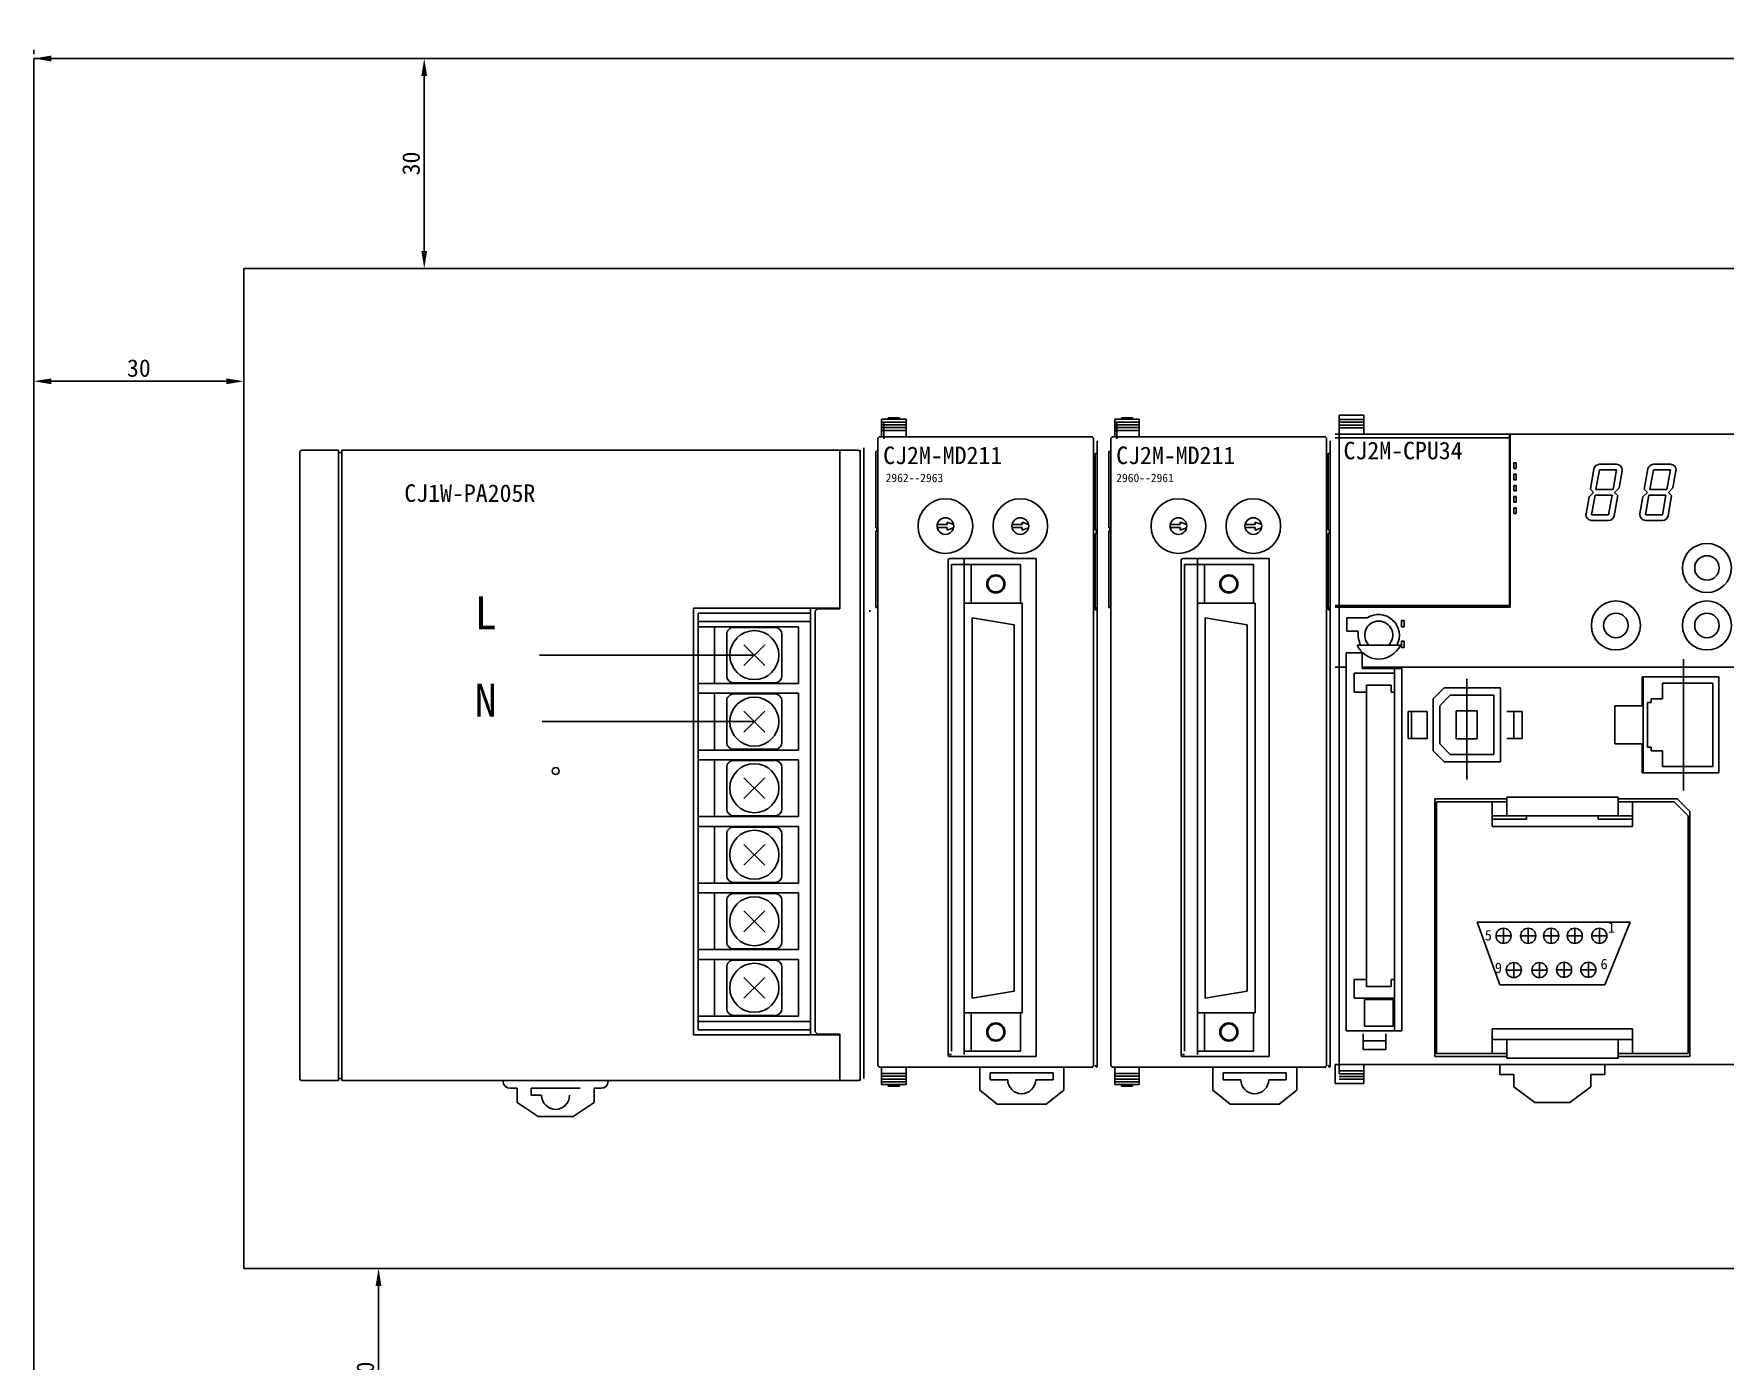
# Model space of a CAD drawing. Header units: millimetres. Extents: x 175 to 4940, y -2082 to 1907.
# Drawn here: x 656 to 897.5, y 1138.8 to 1328.4 of the extents above; entities that cross this region are included whole.
import ezdxf

# ---------------------------------------------------------------- set-up
doc = ezdxf.new("R2010")
doc.units = ezdxf.units.MM
doc.linetypes.add('CENTER', pattern=[50.8, 31.75, -6.35, 6.35, -6.35])
for name, color, linetype in [('Z_OM_CENTER', 2, 'CENTER'), ('Z_OM_GAIKEI', 7, 'Continuous'), ('Z_OM_OUTLINE', 7, 'Continuous')]:
    doc.layers.add(name, color=color, linetype=linetype)
doc.styles.get("Standard").update_dxf_attribs({"font": ''})
doc.styles.get('Standard').set_extended_font_data('SimSun')
doc.dimstyles.new('ISO-25', dxfattribs={"dimtxt": 2.5, "dimasz": 2.5, "dimexe": 1.25, "dimexo": 0.625, "dimtad": 1, "dimtxsty": 'Standard', "dimcen": 2.5, "dimadec": 0, "dimazin": 0, "dimtfac": 1, "dimtmove": 0, "dimatfit": 3, "dimfxl": 1, "dimarcsym": 0})

# ---------------------------------------------------------------- blocks, each defined once
blk = doc.blocks.new('*D65')
at = {"color": 0, "lineweight": -2, "transparency": 16777216}
for p, q in [((656.01, 1325.46), (656.01, 1326.09)), ((1506.01, 1325.46), (1506.01, 1326.09)), ((658.51, 1324.84), (1503.51, 1324.84))]:
    blk.add_line(p, q, dxfattribs=at)
at = {"color": 0, "transparency": 16777216}
for points in [[(658.51, 1325.25), (658.51, 1324.42), (656.01, 1324.84)], [(1503.51, 1325.25), (1503.51, 1324.42), (1506.01, 1324.84)]]:
    blk.add_solid(points, dxfattribs=at)
at = {"layer": 'Defpoints', "color": 0, "transparency": 16777216}
for p in [(656.01, 1324.84), (1506.01, 1324.84), (1506.01, 1324.84)]:
    blk.add_point(p, dxfattribs=at)
at = {"color": 0, "transparency": 16777216, "insert": (1081.01, 1326.71), "char_height": 2.5, "attachment_point": 5}
blk.add_mtext('850', dxfattribs=at)
blk = doc.blocks.new('*D68')
at = {"color": 0, "lineweight": -2, "transparency": 16777216}
for p, q in [((656.01, 1324.21), (656.01, 1277.5)), ((686.01, 1294.21), (686.01, 1277.5)), ((658.51, 1278.75), (683.51, 1278.75))]:
    blk.add_line(p, q, dxfattribs=at)
at = {"color": 0, "transparency": 16777216}
for points in [[(658.51, 1279.16), (658.51, 1278.33), (656.01, 1278.75)], [(683.51, 1279.16), (683.51, 1278.33), (686.01, 1278.75)]]:
    blk.add_solid(points, dxfattribs=at)
at = {"layer": 'Defpoints', "color": 0, "transparency": 16777216}
for p in [(656.01, 1324.84), (686.01, 1294.84), (686.01, 1278.75)]:
    blk.add_point(p, dxfattribs=at)
at = {"color": 0, "transparency": 16777216, "insert": (671.01, 1280.62), "char_height": 2.5, "attachment_point": 5}
blk.add_mtext('30', dxfattribs=at)
blk = doc.blocks.new('*D69')
at = {"color": 0, "lineweight": -2, "transparency": 16777216}
for p, q in [((656.64, 1324.84), (713.01, 1324.84)), ((711.76, 1322.34), (711.76, 1297.34)), ((686.64, 1294.84), (713.01, 1294.84))]:
    blk.add_line(p, q, dxfattribs=at)
at = {"color": 0, "transparency": 16777216}
for points in [[(711.35, 1322.34), (712.18, 1322.34), (711.76, 1324.84)], [(711.35, 1297.34), (712.18, 1297.34), (711.76, 1294.84)]]:
    blk.add_solid(points, dxfattribs=at)
at = {"layer": 'Defpoints', "color": 0, "transparency": 16777216}
for p in [(656.01, 1324.84), (686.01, 1294.84), (711.76, 1294.84)]:
    blk.add_point(p, dxfattribs=at)
at = {"color": 0, "transparency": 16777216, "insert": (709.89, 1309.84), "char_height": 2.5, "attachment_point": 5, "rotation": 90}
blk.add_mtext('30', dxfattribs=at)
blk = doc.blocks.new('*D70')
at = {"color": 0, "lineweight": -2, "transparency": 16777216}
for p, q in [((686.64, 1152.09), (706.49, 1152.09)), ((705.24, 1149.59), (705.24, 1124.59)), ((686.64, 1122.09), (706.49, 1122.09))]:
    blk.add_line(p, q, dxfattribs=at)
at = {"color": 0, "transparency": 16777216}
for points in [[(704.82, 1149.59), (705.65, 1149.59), (705.24, 1152.09)], [(704.82, 1124.59), (705.65, 1124.59), (705.24, 1122.09)]]:
    blk.add_solid(points, dxfattribs=at)
at = {"layer": 'Defpoints', "color": 0, "transparency": 16777216}
for p in [(686.01, 1152.09), (686.01, 1122.09), (705.24, 1122.09)]:
    blk.add_point(p, dxfattribs=at)
at = {"color": 0, "transparency": 16777216, "insert": (703.36, 1137.09), "char_height": 2.5, "attachment_point": 5, "rotation": 90}
blk.add_mtext('30', dxfattribs=at)

msp = doc.modelspace()

# ---------------------------------------------------------------- linework, layer by layer
for p, q in [((656.012, 1324.837), (1506.012, 1324.837)), ((656.012, 1324.837), (656.012, 949.337)), ((686.012, 1294.837), (1476.012, 1294.837)), ((686.012, 1294.837), (686.012, 1152.087)), ((862.108, 1201.53), (865.367, 1192.561)), ((862.108, 1201.53), (883.954, 1201.517)), ((865.891, 1200.65), (865.889, 1198.498)), ((869.407, 1200.648), (869.405, 1198.496)), ((872.685, 1200.646), (872.684, 1198.494)), ((876.059, 1200.643), (876.058, 1198.492)), ((879.575, 1200.641), (879.574, 1198.49)), ((880.33, 1192.552), (883.954, 1201.517)), ((866.966, 1199.573), (864.814, 1199.575)), ((870.482, 1199.571), (868.33, 1199.572)), ((873.76, 1199.569), (871.609, 1199.57)), ((877.134, 1199.567), (874.982, 1199.568)), ((880.65, 1199.565), (878.499, 1199.566)), ((867.36, 1195.76), (867.359, 1193.609)), ((871.019, 1195.758), (871.018, 1193.607)), ((874.535, 1195.804), (874.534, 1193.652)), ((878.004, 1195.801), (878.003, 1193.65)), ((868.436, 1194.684), (866.284, 1194.685)), ((872.094, 1194.682), (869.943, 1194.683)), ((875.611, 1194.727), (873.459, 1194.728)), ((879.079, 1194.725), (876.928, 1194.726)), ((865.367, 1192.561), (880.33, 1192.552)), ((1476.012, 1152.087), (686.012, 1152.087))]:
    msp.add_line(p, q)
at = {"color": 0, "lineweight": -2}
for p, q in [((842.435, 1273.89), (842.435, 1269.89)), ((758.901, 1239.649), (728.222, 1239.649)), ((758.901, 1230.149), (728.588, 1230.149))]:
    msp.add_line(p, q, dxfattribs=at)
for centre in [(865.89, 1199.574), (869.406, 1199.572), (872.685, 1199.57), (876.058, 1199.568), (879.574, 1199.566), (867.36, 1194.685), (871.019, 1194.682), (874.535, 1194.728), (878.003, 1194.726)]:
    msp.add_circle(centre, 1.076)
at = {"layer": 'Z_OM_CENTER', "ltscale": 3}
for p, q in [((891.585, 1239.09), (891.585, 1220.334)), ((860.635, 1236.256), (860.635, 1221.893))]:
    msp.add_line(p, q, dxfattribs=at)
at = {"layer": 'Z_OM_GAIKEI'}
for p, q in [((777.083, 1273.325), (780.583, 1273.325)), ((777.083, 1273.325), (777.083, 1272.925)), ((777.083, 1272.925), (780.583, 1272.925)), ((777.083, 1272.925), (777.083, 1272.525)), ((777.383, 1273.025), (777.383, 1272.625)), ((778.033, 1273.525), (778.033, 1273.325)), ((778.033, 1273.525), (779.633, 1273.525)), ((778.633, 1273.525), (778.633, 1273.325)), ((779.033, 1273.525), (779.033, 1273.325)), ((779.633, 1273.525), (779.633, 1273.325)), ((780.583, 1272.925), (780.583, 1273.325)), ((780.583, 1272.525), (780.583, 1272.925)), ((810.359, 1273.325), (813.859, 1273.325)), ((810.359, 1273.325), (810.359, 1272.925)), ((810.359, 1272.925), (813.859, 1272.925)), ((810.359, 1272.925), (810.359, 1272.525)), ((810.659, 1273.025), (810.659, 1272.625)), ((811.309, 1273.525), (811.309, 1273.325)), ((811.309, 1273.525), (812.909, 1273.525)), ((811.909, 1273.525), (811.909, 1273.325)), ((812.309, 1273.525), (812.309, 1273.325)), ((812.909, 1273.525), (812.909, 1273.325)), ((813.859, 1272.925), (813.859, 1273.325)), ((813.859, 1272.525), (813.859, 1272.925)), ((776.534, 1270.525), (776.534, 1181.122)), ((807.233, 1270.825), (776.833, 1270.825)), ((777.083, 1272.525), (780.583, 1272.525)), ((777.083, 1272.525), (777.083, 1272.125)), ((777.083, 1272.125), (780.583, 1272.125)), ((777.083, 1272.125), (777.083, 1271.725)), ((777.083, 1271.725), (780.583, 1271.725)), ((777.083, 1271.725), (777.083, 1270.825)), ((777.383, 1272.625), (777.383, 1272.225)), ((777.383, 1272.225), (777.383, 1271.825)), ((777.383, 1271.825), (777.383, 1271.425)), ((777.383, 1271.425), (777.383, 1270.525)), ((780.583, 1272.125), (780.583, 1272.525)), ((780.583, 1271.725), (780.583, 1272.125)), ((780.583, 1270.825), (780.583, 1271.725)), ((807.344, 1270.525), (807.344, 1181.125)), ((809.81, 1270.525), (809.81, 1181.122)), ((840.509, 1270.825), (810.109, 1270.825)), ((810.359, 1272.525), (813.859, 1272.525)), ((810.359, 1272.525), (810.359, 1272.125)), ((810.359, 1272.125), (813.859, 1272.125)), ((810.359, 1272.125), (810.359, 1271.725)), ((810.359, 1271.725), (813.859, 1271.725)), ((810.359, 1271.725), (810.359, 1270.825)), ((810.659, 1272.625), (810.659, 1272.225)), ((810.659, 1272.225), (810.659, 1271.825)), ((810.659, 1271.825), (810.659, 1271.425)), ((810.659, 1271.425), (810.659, 1270.525)), ((813.859, 1272.125), (813.859, 1272.525)), ((813.859, 1271.725), (813.859, 1272.125)), ((813.859, 1270.825), (813.859, 1271.725)), ((840.62, 1270.525), (840.62, 1181.125)), ((694.001, 1179.191), (694.001, 1268.607)), ((694.298, 1268.899), (699.501, 1268.899)), ((699.501, 1268.899), (699.502, 1268.811)), ((699.501, 1178.899), (699.501, 1268.899)), ((699.501, 1268.599), (699.502, 1268.811)), ((699.502, 1268.811), (699.503, 1268.599)), ((699.503, 1179.199), (699.503, 1268.899)), ((699.503, 1268.599), (699.997, 1268.599)), ((699.997, 1268.599), (700, 1268.811)), ((699.997, 1179.199), (699.997, 1268.599)), ((700, 1268.811), (700.001, 1268.899)), ((700, 1268.811), (700.001, 1268.599)), ((700.001, 1268.899), (773.701, 1268.899)), ((700.001, 1179.199), (700.001, 1268.599)), ((771.101, 1268.599), (771.101, 1268.899)), ((771.101, 1268.599), (771.101, 1268.899)), ((771.101, 1246.349), (771.101, 1268.599)), ((771.101, 1246.249), (771.101, 1268.599)), ((774.001, 1179.199), (774.001, 1268.599)), ((776.234, 1268.725), (776.234, 1257.825)), ((776.534, 1268.725), (776.234, 1268.725)), ((807.575, 1268.425), (807.575, 1257.525)), ((807.875, 1268.425), (807.575, 1268.425)), ((807.875, 1270.225), (807.875, 1180.822)), ((809.51, 1268.725), (809.51, 1257.825)), ((809.81, 1268.725), (809.51, 1268.725)), ((840.851, 1268.425), (840.851, 1257.525)), ((841.151, 1268.425), (840.851, 1268.425)), ((841.151, 1270.225), (841.151, 1180.822)), ((787.352, 1258.314), (786.433, 1258.649)), ((786.433, 1258.649), (786.433, 1258.285)), ((798.052, 1258.314), (797.133, 1258.649)), ((797.133, 1258.649), (797.133, 1258.285)), ((820.628, 1258.314), (819.709, 1258.649)), ((819.709, 1258.649), (819.709, 1258.285)), ((831.328, 1258.314), (830.409, 1258.649)), ((830.409, 1258.649), (830.409, 1258.285)), ((776.234, 1257.825), (776.534, 1257.825)), ((776.234, 1257.325), (776.234, 1246.425)), ((776.234, 1257.325), (776.534, 1257.325)), ((776.41, 1257.825), (776.41, 1257.325)), ((786.433, 1258.285), (785.008, 1258.285)), ((786.433, 1257.866), (785.008, 1257.866)), ((786.433, 1257.502), (786.433, 1257.866)), ((787.352, 1257.836), (786.433, 1257.502)), ((797.133, 1258.285), (795.708, 1258.285)), ((797.133, 1257.866), (795.708, 1257.866)), ((797.133, 1257.502), (797.133, 1257.866)), ((798.052, 1257.836), (797.133, 1257.502)), ((807.575, 1257.525), (807.875, 1257.525)), ((807.575, 1257.025), (807.575, 1246.125)), ((807.575, 1257.025), (807.875, 1257.025)), ((807.751, 1257.525), (807.751, 1257.025)), ((809.51, 1257.825), (809.81, 1257.825)), ((809.51, 1257.325), (809.51, 1246.425)), ((809.51, 1257.325), (809.81, 1257.325)), ((809.686, 1257.825), (809.686, 1257.325)), ((819.709, 1258.285), (818.284, 1258.285)), ((819.709, 1257.866), (818.284, 1257.866)), ((819.709, 1257.502), (819.709, 1257.866)), ((820.628, 1257.836), (819.709, 1257.502)), ((830.409, 1258.285), (828.984, 1258.285)), ((830.409, 1257.866), (828.984, 1257.866)), ((830.409, 1257.502), (830.409, 1257.866)), ((831.328, 1257.836), (830.409, 1257.502)), ((840.851, 1257.525), (841.151, 1257.525)), ((840.851, 1257.025), (840.851, 1246.125)), ((840.851, 1257.025), (841.151, 1257.025)), ((841.027, 1257.525), (841.027, 1257.025)), ((786.56, 1182.625), (786.56, 1253.125)), ((786.86, 1253.425), (799.124, 1253.425)), ((787.06, 1183.084), (787.06, 1252.564)), ((787.06, 1252.564), (791.06, 1252.564)), ((788.888, 1182.625), (788.888, 1253.425)), ((796.887, 1252.564), (788.888, 1252.564)), ((789.887, 1247.064), (789.887, 1252.564)), ((796.887, 1247.064), (796.887, 1252.564)), ((799.124, 1253.425), (799.124, 1182.325)), ((819.836, 1182.625), (819.836, 1253.125)), ((820.136, 1253.425), (832.399, 1253.425)), ((820.336, 1183.084), (820.336, 1252.564)), ((820.336, 1252.564), (824.336, 1252.564)), ((822.164, 1182.625), (822.164, 1253.425)), ((830.163, 1252.564), (822.164, 1252.564)), ((823.163, 1247.064), (823.163, 1252.564)), ((830.163, 1247.064), (830.163, 1252.564)), ((832.399, 1253.425), (832.399, 1182.325)), ((750.201, 1246.349), (771.101, 1246.349)), ((750.201, 1185.449), (750.201, 1246.349)), ((766.901, 1185.449), (766.901, 1246.349)), ((776.534, 1246.425), (776.234, 1246.425)), ((788.888, 1247.064), (797.138, 1247.064)), ((788.888, 1247.064), (797.138, 1247.064)), ((797.138, 1247.064), (797.138, 1188.584)), ((797.138, 1188.584), (797.138, 1247.064)), ((807.723, 1246.125), (807.875, 1246.556)), ((809.81, 1246.425), (809.51, 1246.425)), ((822.164, 1247.064), (830.414, 1247.064)), ((822.164, 1247.064), (830.414, 1247.064)), ((830.414, 1247.064), (830.414, 1188.584)), ((830.414, 1188.584), (830.414, 1247.064)), ((840.999, 1246.125), (841.151, 1246.556)), ((750.901, 1245.649), (766.901, 1245.649)), ((750.901, 1186.149), (750.901, 1245.649)), ((750.901, 1244.449), (766.901, 1244.449)), ((767.901, 1246.249), (767.601, 1245.949)), ((767.601, 1185.849), (767.601, 1245.949)), ((771.101, 1246.249), (767.901, 1246.249)), ((796.013, 1243.984), (790.013, 1244.984)), ((790.013, 1190.664), (790.013, 1244.984)), ((796.013, 1243.984), (796.013, 1191.664)), ((807.875, 1246.125), (807.575, 1246.125)), ((829.289, 1243.984), (823.289, 1244.984)), ((823.289, 1190.664), (823.289, 1244.984)), ((829.289, 1243.984), (829.289, 1191.664)), ((841.151, 1246.125), (840.851, 1246.125)), ((750.901, 1243.699), (765.201, 1243.699)), ((753.201, 1243.699), (753.201, 1235.599)), ((754.951, 1242.599), (754.951, 1236.699)), ((761.851, 1243.599), (755.951, 1243.599)), ((762.851, 1236.699), (762.851, 1242.599)), ((765.201, 1243.699), (765.201, 1235.599)), ((757.416, 1238.164), (760.386, 1241.134)), ((757.416, 1241.134), (760.386, 1238.164)), ((750.901, 1235.599), (765.201, 1235.599)), ((750.901, 1234.199), (765.201, 1234.199)), ((753.201, 1234.199), (753.201, 1226.099)), ((755.951, 1235.699), (761.851, 1235.699)), ((765.201, 1234.199), (765.201, 1226.099)), ((754.951, 1233.099), (754.951, 1227.199)), ((761.851, 1234.099), (755.951, 1234.099)), ((762.851, 1227.199), (762.851, 1233.099)), ((757.416, 1228.664), (760.386, 1231.634)), ((757.416, 1231.634), (760.386, 1228.664)), ((750.901, 1226.099), (765.201, 1226.099)), ((750.901, 1224.699), (765.201, 1224.699)), ((753.201, 1224.699), (753.201, 1216.599)), ((755.951, 1226.199), (761.851, 1226.199)), ((761.851, 1224.599), (755.951, 1224.599)), ((765.201, 1224.699), (765.201, 1216.599)), ((754.951, 1223.599), (754.951, 1217.699)), ((757.416, 1219.164), (760.386, 1222.134)), ((757.416, 1222.134), (760.386, 1219.164)), ((762.851, 1217.699), (762.851, 1223.599)), ((750.901, 1216.599), (765.201, 1216.599)), ((750.901, 1215.199), (765.201, 1215.199)), ((753.201, 1215.199), (753.201, 1207.099)), ((755.951, 1216.699), (761.851, 1216.699)), ((761.851, 1215.099), (755.951, 1215.099)), ((765.201, 1215.199), (765.201, 1207.099)), ((754.951, 1214.099), (754.951, 1208.199)), ((757.416, 1209.664), (760.386, 1212.634)), ((757.416, 1212.634), (760.386, 1209.664)), ((762.851, 1208.199), (762.851, 1214.099)), ((750.901, 1207.099), (765.201, 1207.099)), ((750.901, 1205.699), (765.201, 1205.699)), ((753.201, 1205.699), (753.201, 1197.599)), ((755.951, 1207.199), (761.851, 1207.199)), ((761.851, 1205.599), (755.951, 1205.599)), ((765.201, 1205.699), (765.201, 1197.599)), ((754.951, 1204.599), (754.951, 1198.699)), ((757.416, 1200.164), (760.386, 1203.134)), ((757.416, 1203.134), (760.386, 1200.164)), ((762.851, 1198.699), (762.851, 1204.599)), ((750.901, 1197.599), (765.201, 1197.599)), ((750.901, 1196.199), (765.201, 1196.199)), ((753.201, 1196.199), (753.201, 1188.099)), ((755.951, 1197.699), (761.851, 1197.699)), ((761.851, 1196.099), (755.951, 1196.099)), ((765.201, 1196.199), (765.201, 1188.099)), ((754.951, 1195.099), (754.951, 1189.199)), ((757.416, 1190.664), (760.386, 1193.634)), ((757.416, 1193.634), (760.386, 1190.664)), ((762.851, 1189.199), (762.851, 1195.099)), ((796.013, 1191.664), (790.013, 1190.664)), ((829.289, 1191.664), (823.289, 1190.664)), ((788.888, 1188.584), (797.138, 1188.584)), ((789.887, 1188.584), (789.887, 1183.084)), ((796.887, 1188.584), (796.887, 1183.084)), ((822.164, 1188.584), (830.414, 1188.584)), ((823.163, 1188.584), (823.163, 1183.084)), ((830.163, 1188.584), (830.163, 1183.084)), ((750.901, 1188.099), (765.201, 1188.099)), ((766.901, 1187.349), (750.901, 1187.349)), ((766.901, 1186.149), (750.901, 1186.149)), ((755.951, 1188.199), (761.851, 1188.199)), ((750.201, 1185.449), (771.101, 1185.449)), ((767.901, 1185.549), (767.601, 1185.849)), ((771.101, 1185.549), (767.901, 1185.549)), ((771.101, 1178.899), (771.101, 1185.549)), ((771.101, 1179.199), (771.101, 1185.449)), ((786.56, 1182.625), (787.06, 1182.625)), ((799.124, 1182.325), (786.86, 1182.325)), ((796.887, 1183.084), (788.888, 1183.084)), ((819.836, 1182.625), (820.336, 1182.625)), ((832.399, 1182.325), (820.136, 1182.325)), ((830.163, 1183.084), (822.164, 1183.084)), ((694.298, 1178.899), (699.501, 1178.899)), ((698.041, 1178.899), (698.155, 1178.899)), ((698.155, 1178.899), (699.501, 1178.899)), ((699.501, 1179.199), (699.502, 1178.899)), ((699.501, 1178.899), (699.502, 1178.987)), ((699.502, 1178.987), (699.503, 1179.199)), ((699.503, 1179.199), (699.997, 1179.199)), ((699.997, 1179.199), (700, 1178.987)), ((700, 1178.987), (700.001, 1179.199)), ((700, 1178.987), (700.001, 1178.899)), ((700.001, 1178.899), (773.709, 1178.899)), ((723.022, 1178.799), (723.022, 1178.899)), ((771.101, 1178.899), (771.101, 1179.199)), ((771.101, 1178.899), (771.101, 1179.199)), ((776.835, 1180.825), (807.233, 1180.825)), ((777.083, 1180.825), (777.083, 1179.925)), ((780.583, 1179.925), (777.083, 1179.925)), ((777.083, 1179.925), (777.083, 1179.525)), ((780.583, 1179.525), (777.083, 1179.525)), ((777.083, 1179.525), (777.083, 1179.125)), ((780.583, 1179.125), (777.083, 1179.125)), ((777.083, 1179.125), (777.083, 1178.725)), ((780.583, 1178.725), (777.083, 1178.725)), ((777.083, 1178.725), (777.083, 1178.325)), ((780.583, 1179.925), (780.583, 1180.825)), ((780.583, 1179.525), (780.583, 1179.925)), ((780.583, 1179.125), (780.583, 1179.525)), ((780.583, 1178.725), (780.583, 1179.125)), ((780.583, 1178.325), (780.583, 1178.725)), ((791.083, 1180.825), (791.083, 1177.525)), ((801.583, 1180.025), (792.583, 1180.025)), ((792.583, 1179.025), (792.583, 1180.025)), ((792.583, 1179.025), (795.083, 1179.025)), ((801.583, 1179.025), (799.083, 1179.025)), ((801.583, 1179.025), (801.583, 1180.025)), ((803.083, 1180.825), (803.083, 1177.525)), ((810.111, 1180.825), (840.509, 1180.825)), ((810.359, 1180.825), (810.359, 1179.925)), ((813.859, 1179.925), (810.359, 1179.925)), ((810.359, 1179.925), (810.359, 1179.525)), ((813.859, 1179.525), (810.359, 1179.525)), ((810.359, 1179.525), (810.359, 1179.125)), ((813.859, 1179.125), (810.359, 1179.125)), ((810.359, 1179.125), (810.359, 1178.725)), ((813.859, 1178.725), (810.359, 1178.725)), ((810.359, 1178.725), (810.359, 1178.325)), ((813.859, 1179.925), (813.859, 1180.825)), ((813.859, 1179.525), (813.859, 1179.925)), ((813.859, 1179.125), (813.859, 1179.525)), ((813.859, 1178.725), (813.859, 1179.125)), ((813.859, 1178.325), (813.859, 1178.725)), ((824.359, 1180.825), (824.359, 1177.525)), ((834.859, 1180.025), (825.859, 1180.025)), ((825.859, 1179.025), (825.859, 1180.025)), ((825.859, 1179.025), (828.359, 1179.025)), ((834.859, 1179.025), (832.359, 1179.025)), ((834.859, 1179.025), (834.859, 1180.025)), ((836.359, 1180.825), (836.359, 1177.525)), ((725.022, 1177.799), (724.022, 1177.799)), ((725.022, 1175.799), (725.022, 1177.799)), ((727.022, 1176.799), (727.022, 1177.799)), ((734.022, 1177.799), (727.022, 1177.799)), ((728.522, 1176.799), (727.022, 1176.799)), ((736.022, 1175.799), (736.022, 1177.799)), ((736.022, 1177.799), (737.022, 1177.799)), ((780.583, 1178.325), (777.083, 1178.325)), ((778.033, 1178.125), (778.033, 1178.325)), ((779.633, 1178.125), (778.033, 1178.125)), ((778.633, 1178.125), (778.633, 1178.325)), ((779.033, 1178.125), (779.033, 1178.325)), ((779.633, 1178.125), (779.633, 1178.325)), ((791.083, 1177.525), (793.583, 1175.525)), ((803.083, 1177.525), (800.583, 1175.525)), ((813.859, 1178.325), (810.359, 1178.325)), ((811.309, 1178.125), (811.309, 1178.325)), ((812.909, 1178.125), (811.309, 1178.125)), ((811.909, 1178.125), (811.909, 1178.325)), ((812.309, 1178.125), (812.309, 1178.325)), ((812.909, 1178.125), (812.909, 1178.325)), ((824.359, 1177.525), (826.859, 1175.525)), ((836.359, 1177.525), (833.859, 1175.525)), ((728.022, 1173.799), (725.022, 1175.799)), ((733.022, 1173.799), (736.022, 1175.799)), ((800.583, 1175.525), (793.583, 1175.525)), ((833.859, 1175.525), (826.859, 1175.525)), ((733.022, 1173.799), (728.022, 1173.799))]:
    msp.add_line(p, q, dxfattribs=at)
for centre, radius in [((786.183, 1258.075), 3.9), ((796.883, 1258.075), 3.9), ((819.459, 1258.075), 3.9), ((830.159, 1258.075), 3.9), ((786.183, 1258.075), 1.193), ((796.883, 1258.075), 1.193), ((819.459, 1258.075), 1.193), ((830.159, 1258.075), 1.193), ((793.387, 1249.814), 1.3), ((826.663, 1249.814), 1.3), ((793.387, 1249.814), 1.15), ((826.663, 1249.814), 1.15), ((758.901, 1239.649), 3.5), ((758.901, 1230.149), 3.5), ((730.544, 1223.099), 0.5), ((758.901, 1220.649), 3.5), ((758.901, 1211.149), 3.5), ((758.901, 1201.649), 3.5), ((758.901, 1192.149), 3.5), ((793.387, 1185.834), 1.3), ((793.387, 1185.834), 1.15), ((826.663, 1185.834), 1.3), ((826.663, 1185.834), 1.15)]:
    msp.add_circle(centre, radius, dxfattribs=at)
for centre, radius, start, end in [((776.833, 1270.525), 0.3, 90, 180.00001), ((807.044, 1270.525), 0.3, 0, 90), ((810.109, 1270.525), 0.3, 90, 180.00001), ((840.32, 1270.525), 0.3, 0, 90), ((694.301, 1268.599), 0.3, 90.51713, 178.49299), ((773.7, 1268.599), 0.3, 0.00729, 89.99335), ((786.86, 1253.125), 0.3, 90, 180.00001), ((820.136, 1253.125), 0.3, 90, 180.00001), ((755.951, 1242.599), 1, 90, 180.00001), ((761.851, 1242.599), 1, 0, 90), ((755.951, 1236.699), 1, 180.00001, 270), ((761.851, 1236.699), 1, 270, 0), ((755.951, 1233.099), 1, 90, 180.00001), ((761.851, 1233.099), 1, 0, 90), ((755.951, 1227.199), 1, 180.00001, 270), ((761.851, 1227.199), 1, 270, 0), ((755.951, 1223.599), 1, 90, 180.00001), ((761.851, 1223.599), 1, 0, 90), ((755.951, 1217.699), 1, 180.00001, 270), ((761.851, 1217.699), 1, 270, 0), ((755.951, 1214.099), 1, 90, 180.00001), ((761.851, 1214.099), 1, 0, 90), ((755.951, 1208.199), 1, 180.00001, 270), ((761.851, 1208.199), 1, 270, 0), ((755.951, 1204.599), 1, 90, 180.00001), ((761.851, 1204.599), 1, 0, 90), ((755.951, 1198.699), 1, 180.00001, 270), ((761.851, 1198.699), 1, 270, 0), ((755.951, 1195.099), 1, 90, 180.00001), ((761.851, 1195.099), 1, 0, 90), ((755.951, 1189.199), 1, 180.00001, 270), ((761.851, 1189.199), 1, 270, 0), ((776.833, 1181.125), 0.3, 180.00001, 270), ((786.86, 1182.625), 0.3, 180.00001, 270), ((807.044, 1181.125), 0.3, 270, 0), ((807.874, 1181.125), 0.3, 180.00001, 270), ((810.109, 1181.125), 0.3, 180.00001, 270), ((820.136, 1182.625), 0.3, 180.00001, 270), ((840.32, 1181.125), 0.3, 270, 0), ((841.15, 1181.125), 0.3, 180.00001, 270), ((694.301, 1179.199), 0.3, 181.50701, 269.48291), ((724.022, 1178.799), 1, 180.00001, 270), ((737.022, 1178.799), 1, 270, 0), ((773.7, 1179.199), 0.3, 270.00699, 359.9921), ((797.083, 1179.025), 2, 180.00001, 0), ((830.359, 1179.025), 2, 180.00001, 0), ((730.522, 1176.799), 2, 180.00001, 0)]:
    msp.add_arc(centre, radius, start, end, dxfattribs=at)
at = {"layer": 'Z_OM_OUTLINE'}
for p, q in [((845.935, 1273.89), (842.435, 1273.89)), ((845.935, 1273.29), (842.435, 1273.29)), ((845.935, 1272.89), (842.435, 1272.89)), ((845.935, 1273.89), (845.935, 1271.19)), ((903.835, 1271.19), (841.835, 1271.19)), ((866.735, 1270.67), (841.835, 1270.67)), ((845.935, 1272.49), (842.435, 1272.49)), ((845.935, 1272.09), (842.435, 1272.09)), ((866.735, 1246.74), (866.735, 1271.19)), ((866.835, 1246.49), (866.835, 1271.19)), ((774.001, 1268.912), (774.001, 1178.912)), ((774.522, 1179.225), (774.522, 1269.225)), ((842.435, 1269.89), (842.435, 1179.89)), ((866.735, 1269.74), (866.835, 1269.74)), ((866.835, 1269.34), (866.735, 1269.34)), ((866.835, 1267.99), (866.735, 1267.99)), ((867.685, 1267.09), (867.335, 1267.09)), ((867.335, 1267.09), (867.335, 1266.29)), ((867.335, 1266.29), (867.685, 1266.29)), ((867.685, 1266.29), (867.685, 1267.09)), ((878.797, 1266.229), (878.29, 1263.35)), ((879.585, 1266.09), (879.091, 1263.29)), ((882.022, 1266.89), (879.585, 1266.89)), ((882.022, 1266.09), (879.585, 1266.09)), ((881.528, 1263.29), (882.022, 1266.09)), ((882.386, 1263.547), (882.81, 1265.951)), ((886.497, 1266.229), (885.99, 1263.35)), ((887.285, 1266.09), (886.791, 1263.29)), ((889.722, 1266.89), (887.285, 1266.89)), ((889.722, 1266.09), (887.285, 1266.09)), ((889.228, 1263.29), (889.722, 1266.09)), ((890.086, 1263.547), (890.51, 1265.951)), ((867.685, 1265.49), (867.335, 1265.49)), ((867.335, 1265.49), (867.335, 1264.69)), ((867.335, 1264.69), (867.685, 1264.69)), ((867.685, 1263.89), (867.335, 1263.89)), ((867.335, 1263.89), (867.335, 1263.09)), ((867.685, 1264.69), (867.685, 1265.49)), ((867.685, 1263.09), (867.685, 1263.89)), ((878.29, 1263.35), (878.75, 1262.89)), ((879.091, 1263.29), (881.528, 1263.29)), ((881.729, 1262.89), (882.386, 1263.547)), ((885.99, 1263.35), (886.45, 1262.89)), ((886.791, 1263.29), (889.228, 1263.29)), ((889.429, 1262.89), (890.086, 1263.547)), ((867.335, 1263.09), (867.685, 1263.09)), ((867.685, 1262.29), (867.335, 1262.29)), ((867.335, 1262.29), (867.335, 1261.49)), ((867.335, 1261.49), (867.685, 1261.49)), ((867.685, 1261.49), (867.685, 1262.29)), ((878.093, 1262.232), (877.669, 1259.829)), ((878.75, 1262.89), (878.093, 1262.232)), ((878.95, 1262.49), (878.457, 1259.69)), ((881.387, 1262.49), (878.95, 1262.49)), ((880.894, 1259.69), (881.387, 1262.49)), ((881.681, 1259.551), (882.189, 1262.429)), ((882.189, 1262.429), (881.729, 1262.89)), ((885.793, 1262.232), (885.369, 1259.829)), ((886.45, 1262.89), (885.793, 1262.232)), ((886.65, 1262.49), (886.157, 1259.69)), ((889.087, 1262.49), (886.65, 1262.49)), ((888.594, 1259.69), (889.087, 1262.49)), ((889.381, 1259.551), (889.889, 1262.429)), ((889.889, 1262.429), (889.429, 1262.89)), ((867.685, 1260.69), (867.335, 1260.69)), ((867.335, 1260.69), (867.335, 1259.89)), ((867.335, 1259.89), (867.685, 1259.89)), ((867.685, 1259.89), (867.685, 1260.69)), ((878.457, 1259.69), (880.894, 1259.69)), ((878.457, 1258.89), (880.894, 1258.89)), ((886.157, 1259.69), (888.594, 1259.69)), ((886.157, 1258.89), (888.594, 1258.89)), ((866.735, 1246.74), (841.835, 1246.74)), ((866.835, 1246.49), (841.835, 1246.49)), ((850.335, 1246.49), (850.335, 1246.74)), ((851.335, 1246.74), (851.335, 1246.49)), ((859.385, 1246.49), (859.385, 1246.74)), ((860.285, 1246.74), (860.285, 1246.49)), ((861.335, 1246.49), (861.335, 1246.74)), ((866.235, 1246.74), (866.235, 1246.49)), ((866.335, 1246.49), (866.335, 1246.74)), ((775.372, 1246.075), (775.372, 1245.825)), ((843.525, 1243.05), (843.525, 1244.98)), ((843.525, 1244.98), (846.416, 1244.98)), ((851.685, 1244.59), (851.335, 1244.59)), ((851.335, 1244.59), (851.335, 1243.69)), ((851.685, 1243.69), (851.685, 1244.59)), ((845.144, 1243.05), (843.525, 1243.05)), ((851.335, 1243.69), (851.685, 1243.69)), ((851.335, 1241.64), (851.335, 1240.74)), ((851.685, 1241.64), (851.335, 1241.64)), ((851.685, 1240.74), (851.685, 1241.64)), ((843.435, 1239.97), (843.435, 1186.02)), ((845.695, 1239.97), (843.435, 1239.97)), ((851.154, 1241.055), (844.975, 1241.055)), ((845.695, 1237.74), (845.695, 1239.97)), ((851.335, 1240.74), (851.685, 1240.74)), ((841.835, 1237.94), (843.435, 1237.94)), ((844.535, 1237.06), (844.535, 1234.37)), ((850.335, 1237.06), (844.535, 1237.06)), ((845.695, 1237.94), (903.835, 1237.94)), ((851.385, 1237.74), (845.695, 1237.74)), ((850.335, 1237.74), (850.335, 1186.02)), ((851.385, 1186.02), (851.385, 1237.74)), ((844.535, 1234.37), (846.335, 1234.37)), ((846.335, 1192.34), (846.335, 1235.37)), ((849.835, 1235.37), (846.335, 1235.37)), ((849.835, 1234.37), (849.835, 1235.37)), ((849.835, 1234.37), (850.335, 1234.37)), ((857.395, 1234.965), (855.825, 1233.395)), ((865.475, 1234.965), (857.395, 1234.965)), ((865.475, 1224.415), (865.475, 1234.965)), ((896.615, 1236.57), (885.665, 1236.57)), ((885.665, 1236.57), (885.665, 1232.39)), ((885.835, 1236.57), (885.835, 1222.82)), ((895.785, 1235.655), (888.585, 1235.655)), ((888.585, 1235.655), (888.585, 1233.385)), ((895.785, 1223.735), (895.785, 1235.655)), ((896.615, 1222.82), (896.615, 1236.57)), ((855.825, 1233.395), (855.825, 1225.985)), ((858.275, 1233.915), (856.775, 1232.415)), ((856.775, 1232.415), (856.775, 1226.965)), ((864.525, 1233.915), (858.275, 1233.915)), ((864.525, 1225.465), (864.525, 1233.915)), ((885.665, 1232.39), (881.765, 1232.39)), ((881.765, 1232.39), (881.765, 1227)), ((886.975, 1232.875), (886.465, 1232.875)), ((886.465, 1232.875), (886.465, 1226.515)), ((888.585, 1233.385), (886.975, 1233.385)), ((886.975, 1233.385), (886.975, 1232.875)), ((854.975, 1231.615), (852.275, 1231.615)), ((852.275, 1227.765), (852.275, 1231.615)), ((852.764, 1227.765), (852.764, 1231.615)), ((854.975, 1227.765), (854.975, 1231.615)), ((862.135, 1231.695), (859.135, 1231.695)), ((859.135, 1231.695), (859.135, 1227.695)), ((862.135, 1227.695), (862.135, 1231.695)), ((868.525, 1231.615), (866.375, 1231.615)), ((867.375, 1231.615), (867.375, 1227.765)), ((868.525, 1227.765), (868.525, 1231.615)), ((852.275, 1227.765), (854.975, 1227.765)), ((856.775, 1226.965), (858.275, 1225.465)), ((859.135, 1227.695), (862.135, 1227.695)), ((866.375, 1227.765), (868.525, 1227.765)), ((881.765, 1227), (885.665, 1227)), ((885.665, 1227), (885.665, 1222.82)), ((855.825, 1225.985), (857.395, 1224.415)), ((858.275, 1225.465), (864.525, 1225.465)), ((886.465, 1226.515), (886.975, 1226.515)), ((886.975, 1226.515), (886.975, 1226.005)), ((886.975, 1226.005), (888.585, 1226.005)), ((888.585, 1226.005), (888.585, 1223.735)), ((857.395, 1224.415), (865.475, 1224.415)), ((885.665, 1222.82), (896.615, 1222.82)), ((888.585, 1223.735), (895.785, 1223.735)), ((856.085, 1219.14), (856.085, 1182.34)), ((866.335, 1219.14), (856.085, 1219.14)), ((856.335, 1218.69), (856.335, 1182.79)), ((866.335, 1218.69), (856.335, 1218.69)), ((864.285, 1215.19), (864.285, 1218.69)), ((882.235, 1219.39), (866.335, 1219.39)), ((866.335, 1219.39), (866.335, 1216.69)), ((882.235, 1219.39), (882.235, 1216.69)), ((890.685, 1219.14), (882.235, 1219.14)), ((890.235, 1218.69), (882.235, 1218.69)), ((884.285, 1215.19), (884.285, 1218.69)), ((892.235, 1216.69), (890.235, 1218.69)), ((890.685, 1219.14), (892.485, 1217.34)), ((892.485, 1182.34), (892.485, 1217.34)), ((884.285, 1216.69), (864.285, 1216.69)), ((869.19, 1216.24), (864.285, 1216.24)), ((884.285, 1215.19), (864.285, 1215.19)), ((869.19, 1216.69), (869.19, 1216.24)), ((879.38, 1216.24), (879.38, 1216.69)), ((884.285, 1216.24), (879.38, 1216.24)), ((892.235, 1182.79), (892.235, 1216.69)), ((844.535, 1193.35), (844.535, 1190.66)), ((846.335, 1193.35), (844.535, 1193.35)), ((850.335, 1193.35), (849.835, 1193.35)), ((849.835, 1192.34), (849.835, 1193.35)), ((846.335, 1192.34), (849.835, 1192.34)), ((844.535, 1190.66), (850.335, 1190.66)), ((846.035, 1190.46), (846.035, 1186.66)), ((850.135, 1190.46), (846.035, 1190.46)), ((850.135, 1186.66), (850.135, 1190.46)), ((843.435, 1186.02), (851.385, 1186.02)), ((846.035, 1186.66), (850.135, 1186.66)), ((884.285, 1186.29), (864.285, 1186.29)), ((864.285, 1186.29), (864.285, 1182.79)), ((884.285, 1186.29), (884.285, 1182.79)), ((845.826, 1185.566), (845.826, 1183.324)), ((849.059, 1184.566), (845.826, 1184.566)), ((849.059, 1183.324), (849.059, 1185.566)), ((884.285, 1184.79), (864.285, 1184.79)), ((866.335, 1182.09), (866.335, 1184.79)), ((882.235, 1182.09), (882.235, 1184.79)), ((841.835, 1181.19), (903.835, 1181.19)), ((841.835, 1178.49), (841.835, 1181.19)), ((845.826, 1183.324), (849.059, 1183.324)), ((845.935, 1178.49), (845.935, 1181.19)), ((856.085, 1182.34), (866.335, 1182.34)), ((856.335, 1182.79), (866.335, 1182.79)), ((865.335, 1179.79), (865.335, 1181.19)), ((882.235, 1182.09), (866.335, 1182.09)), ((880.335, 1181.19), (880.335, 1179.79)), ((882.235, 1182.79), (892.235, 1182.79)), ((882.235, 1182.34), (892.485, 1182.34)), ((842.435, 1180.29), (845.935, 1180.29)), ((842.435, 1179.89), (845.935, 1179.89)), ((842.435, 1179.49), (845.935, 1179.49)), ((842.435, 1179.09), (845.935, 1179.09)), ((867.335, 1179.79), (865.335, 1179.79)), ((867.335, 1177.99), (867.335, 1179.79)), ((880.335, 1179.79), (878.335, 1179.79)), ((878.335, 1179.79), (878.335, 1177.99)), ((841.835, 1178.49), (845.935, 1178.49)), ((870.335, 1175.79), (867.335, 1177.99)), ((878.335, 1177.99), (875.335, 1175.79)), ((875.335, 1175.79), (870.335, 1175.79))]:
    msp.add_line(p, q, dxfattribs=at)
for centre, radius in [((894.935, 1252.09), 3.5), ((894.935, 1252.09), 1.75), ((881.935, 1243.89), 3.5), ((894.935, 1243.89), 3.5), ((881.935, 1243.89), 1.75), ((894.935, 1243.89), 1.75)]:
    msp.add_circle(centre, radius, dxfattribs=at)
for centre, radius, start, end in [((879.585, 1266.09), 0.8, 90, 170), ((882.022, 1266.09), 0.8, 350, 90), ((887.318, 1266.051), 0.84, 92.24915, 167.75085), ((889.722, 1266.09), 0.8, 350, 90), ((878.482, 1259.711), 0.822, 171.76327, 268.23673), ((880.894, 1259.69), 0.8, 270, 350), ((886.182, 1259.711), 0.822, 171.76327, 268.23673), ((888.594, 1259.69), 0.8, 270, 350), ((848.065, 1242.51), 2, 313.32278, 226.67722), ((848.027, 1242.468), 2.984, 331.71888, 122.67858), ((849.02, 1242.664), 3.892, 174.31267, 204.42077), ((848.065, 1242.51), 3.415, 205.21787, 334.78213)]:
    msp.add_arc(centre, radius, start, end, dxfattribs=at)

# ---------------------------------------------------------------- texts
at = {"lineweight": 0, "attachment_point": 1}
for s, insert, char_height in [('\\pt25;CJ2M-MD211', (777.3, 1269.425), 2.5), ('\\pt25;CJ2M-MD211', (810.576, 1269.425), 2.5), ('\\pt25;CJ2M-CPU34', (843.038, 1270.109), 2.5), ('CJ1W-PA205R', (708.92, 1264.03), 2.5), ('\\pt12.096;2962--2963', (777.645, 1265.558), 1.2096), ('\\pt12.096;2960--2961', (810.576, 1265.558), 1.2096)]:
    msp.add_mtext_dynamic_manual_height_columns(s, width=27.11013, gutter_width=1, heights=[0], dxfattribs=dict(at, insert=insert, char_height=char_height))
at = {"color": 0, "lineweight": -2, "char_height": 4.706, "attachment_point": 1}
for s, insert in [('L', (718.93, 1248.06)), ('N', (718.93, 1235.576))]:
    msp.add_mtext_dynamic_manual_height_columns(s, width=9.63642, gutter_width=23.532, heights=[0], dxfattribs=dict(at, insert=insert))
at = {"lineweight": 0, "char_height": 1.5, "attachment_point": 1, "rotation": 359.96489}
for s, insert in [('1', (880.793, 1201.519)), ('5', (863.212, 1200.409)), ('9', (864.649, 1195.749)), ('6', (879.74, 1196.292))]:
    msp.add_mtext_dynamic_manual_height_columns(s, width=2.0852, gutter_width=1, heights=[0], dxfattribs=dict(at, insert=insert))

# ---------------------------------------------------------------- dimensions: what is measured, and where the dimension line sits
for base, p2, picture, middle in [((1506.012, 1324.837), (1506.012, 1324.837), '*D65', (1081.012, 1326.712)), ((686.012, 1278.748), (686.012, 1294.837), '*D68', (671.012, 1280.623))]:
    dim = msp.add_linear_dim(base=base, p1=(656.012, 1324.837), p2=p2, dimstyle='ISO-25')
    dim.commit()
    dim.dimension.update_dxf_attribs({"geometry": picture, "text_midpoint": middle})
for base, p1, p2, picture, middle in [((711.764, 1294.837), (656.012, 1324.837), (686.012, 1294.837), '*D69', (709.889, 1309.837)), ((705.236, 1122.087), (686.012, 1152.087), (686.012, 1122.087), '*D70', (703.361, 1137.087))]:
    dim = msp.add_linear_dim(base=base, p1=p1, p2=p2, angle=90, dimstyle='ISO-25')
    dim.commit()
    dim.dimension.update_dxf_attribs({"geometry": picture, "text_midpoint": middle})

doc.saveas('drawing.dxf')
